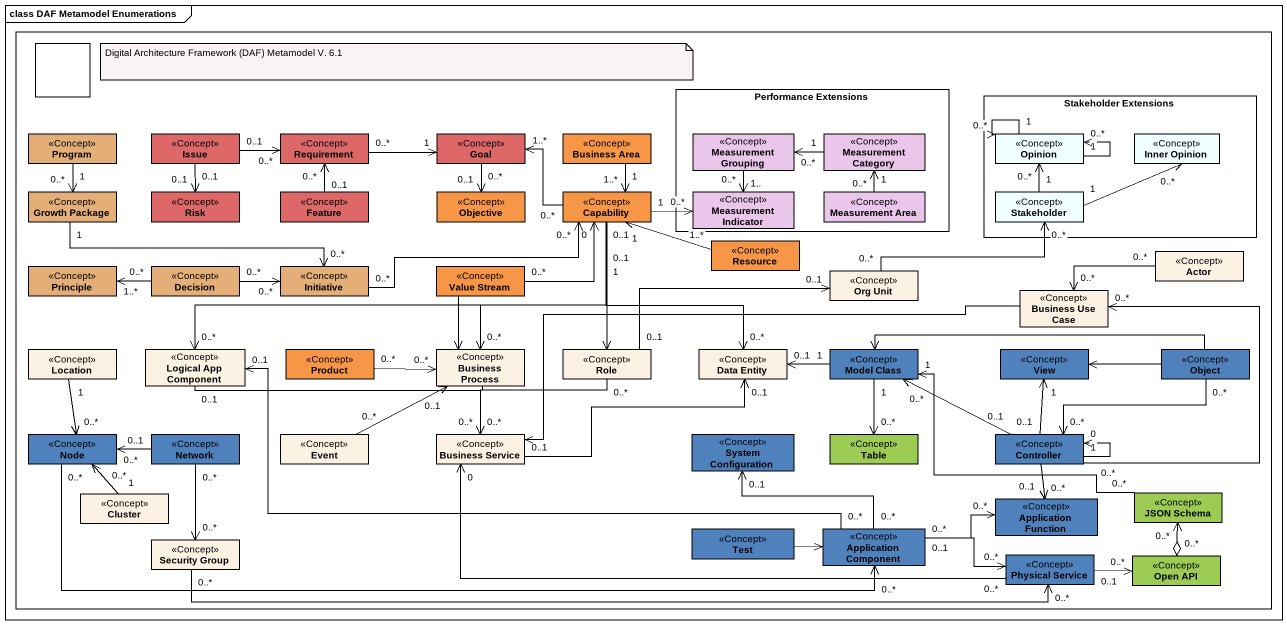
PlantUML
@startuml
mainframe class DAF Metamodel Enumerations
allowmixing
hide circle
hide empty members
rectangle " " as rectangle1 #FFFFFF {
  rectangle " " as rectangle2
  rectangle "Performance Extensions" as Performance_Extensions {
    class "Measurement Grouping" as Measurement_Grouping <<Concept>> #EAC6EA
    class "Measurement Category" as Measurement_Category <<Concept>> #EAC6EA
    class "Measurement Indicator" as Measurement_Indicator <<Concept>> #EAC6EA
    class "Measurement Area" as Measurement_Area <<Concept>> #EAC6EA
  }
  rectangle "Stakeholder Extensions" as Stakeholder_Extensions {
    class Opinion <<Concept>> #F0FFFF
    class "Inner Opinion" as Inner_Opinion <<Concept>> #F0FFFF
    class Stakeholder <<Concept>> #F0FFFF
  }
  class Program <<Concept>> #E4AE78
  class Issue <<Concept>> #DE6767
  class Requirement <<Concept>> #DE6767
  class Goal <<Concept>> #DE6767
  class "Business Area" as Business_Area <<Concept>> #F79646
  class "Growth Package" as Growth_Package <<Concept>> #E4AE78
  class Risk <<Concept>> #DE6767
  class Feature <<Concept>> #DE6767
  class Objective <<Concept>> #F79646
  class Capability <<Concept>> #F79646
  class Principle <<Concept>> #E4AE78
  class Decision <<Concept>> #E4AE78
  class Initiative <<Concept>> #E4AE78
  class "Value Stream" as Value_Stream <<Concept>> #F79646
  class Resource <<Concept>> #F79646
  class "Org Unit" as Org_Unit <<Concept>>
  class "Actor" as Actor_ <<Concept>>
  class "Business Use Case" as Business_Use_Case <<Concept>>
  class Location <<Concept>>
  class "Logical App Component" as Logical_App_Component <<Concept>>
  class Product <<Concept>> #F79646
  class "Business Process" as Business_Process <<Concept>>
  class Role <<Concept>>
  class "Data Entity" as Data_Entity <<Concept>>
  class "Model Class" as Model_Class <<Concept>> #4F81BD
  class View <<Concept>> #4F81BD
  class "Object" as Object_ <<Concept>> #4F81BD
  class "Node" as Node_ <<Concept>> #4F81BD
  class "Network" as Network_ <<Concept>> #4F81BD
  class Event <<Concept>>
  class "Business Service" as Business_Service <<Concept>>
  class "System Configuration" as System_Configuration <<Concept>> #4F81BD
  class Table <<Concept>> #9CCC54
  class Controller <<Concept>> #4F81BD
  class Cluster <<Concept>>
  class "Application Function" as Application_Function <<Concept>> #4F81BD
  class "JSON Schema" as JSON_Schema <<Concept>> #9CCC54
  class "Security Group" as Security_Group <<Concept>>
  class Test <<Concept>> #4F81BD
  class "Application Component" as Application_Component <<Concept>> #4F81BD
  class "Physical Service" as Physical_Service <<Concept>> #4F81BD
  class "Open API" as Open_API <<Concept>> #9CCC54
}
Program "1" --> "0..*" Growth_Package
Issue "0..1" -right-> "0..*" Requirement
Issue "0..1" --> "0..1" Risk
Requirement "0..*" -right-> "1" Goal
Goal "0..*" --> "0..1" Objective
Business_Area "1" --> "1..*" Capability
Measurement_Grouping "1.." --> "0..*" Measurement_Indicator
Measurement_Category "1" -left-> "0..*" Measurement_Grouping
Opinion "1" --> "0..*" Opinion
Opinion "1" --> "0..*" Opinion
Growth_Package "1" -right-> "0..*" Initiative
Feature "0..1" -up-> "0..*" Requirement
Capability "0..*" -left-> "1..*" Goal
Capability "1" -right-> "0..*" Measurement_Indicator
Capability "1" -left-> "0..*" Logical_App_Component
Capability "0..1" --> "0..*" Business_Process
Capability --> Role
Capability "0..1" --> "0..*" Data_Entity
Measurement_Area "1" -up-> "0..*" Measurement_Category
Stakeholder "1" -up-> "0..*" Opinion
Stakeholder "1" -right-> "0..*" Inner_Opinion
Decision "0..*" -left-> "1..*" Principle
Decision "0..*" -right-> "0..*" Initiative
Initiative "0..*" -right-> "0..*" Capability
Value_Stream "0..*" -right-> "0" Capability
Value_Stream --> Business_Process
Resource "1..*" -left-> "1" Capability
Org_Unit "0..*" -right-> "0..*" Stakeholder
Actor_ "0..*" -left-> "0..*" Business_Use_Case
Business_Use_Case -left-> Business_Service
Location "1" --> "0..*" Node_
Logical_App_Component "0..1" -right-> "0..*" Business_Service
Product "0..*" -right-> "0..*" Business_Process
Business_Process --> Business_Service
Role "0..1" -right-> "0..1" Org_Unit
Role "0..*" --> "0..*" Business_Service
Model_Class "1" -left-> "0..1" Data_Entity
Model_Class "1" --> "0..*" Table
Object_ -left-> Model_Class
Object_ -left-> View
Object_ "0..*" -left-> "0..*" Controller
Node_ "0..*" -right-> "0..*" Application_Component
Network_ "0..1" -left-> "0..*" Node_
Network_ "0..*" --> "0..*" Security_Group
Event "0..*" -right-> "0..1" Business_Process
Business_Service "0..1" -right-> "0..1" Data_Entity
Controller "0..*" -up-> "0..*" Business_Use_Case
Controller "0..1" -left-> "0..*" Model_Class
Controller "0..1" -up-> "1" View
Controller "1" --> "0" Controller
Controller "0..*" --> "0..1" Application_Function
Cluster "1" -up-> "0..*" Node_
JSON_Schema "0..*" -left-> "1" Model_Class
Security_Group "0..*" -right-> "0..*" Physical_Service
Test -right-> Application_Component
Application_Component "0..*" -left-> "0..1" Logical_App_Component
Application_Component "0..*" -up-> "0..1" System_Configuration
Application_Component "0..1" -right-> "0..*" Application_Function
Application_Component "0..*" -right-> "0..*" Physical_Service
Physical_Service "0..*" -left-> "0" Business_Service
Open_API "0..*" o-up-> "0..*" JSON_Schema
Open_API "0..*" <-left- "0..1" Physical_Service
note as N1
  Digital Architecture Framework (DAF) Metamodel V. 6.1
end note
@enduml
